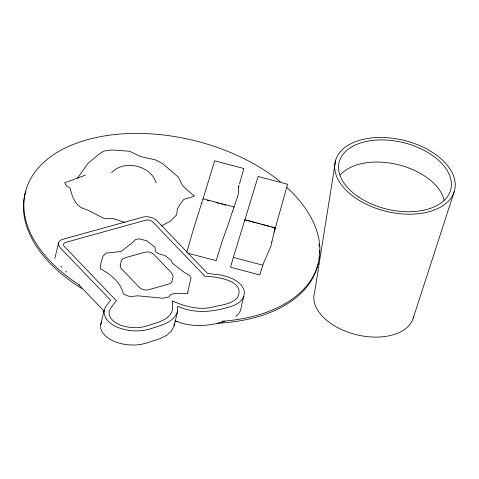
<?xml version="1.0" encoding="UTF-8"?>
<svg xmlns="http://www.w3.org/2000/svg" width="479" height="479" viewBox="0 0 479 479"><rect width="100%" height="100%" fill="white"/><g stroke="black" fill="none" stroke-linecap="round" stroke-linejoin="round"><path stroke-width="0.72" d="M238.793 313.494L240.53 310.572L244.529 292.681L243.643 288.843L241.296 285.131L237.62 281.73L232.788 278.826L227.052 276.551L220.705 275.03L207.491 273.395L157.166 220.945A10.532 6.281 13.5 0 0 142.766 217.155L62.887 239.29A10.532 6.281 13.5 0 0 60.282 247.793L110.607 300.243L105.416 306.979L104.039 310.637L100.65 324.756L100.77 328.582L102.38 332.384L105.398 335.965L109.667 339.144L114.972 341.761L121.043 343.683L127.576 344.802L134.228 345.078L140.67 344.485L146.574 343.06L159.92 338.677L166.716 335.264L171.566 330.857L174.134 325.756L174.176 323.714M174.134 325.756L177.523 311.643L177.637 306.201C193.528 313.685 211.772 312.248 228.166 307.273C234.423 305.68 241.165 302.716 243.919 296.453M233.86 207.275L233.818 206.886L202.994 198.773L192.313 232.956L186.804 252.307M201.785 203.659L201.898 203.03M335.635 160.208L314.607 292.262A50.99 30.399 13.5 0 0 356.154 334.641A50.99 30.399 13.5 0 0 413.551 316.829M275.227 227.938L244.877 219.639L233.357 257.492M55.211 256.876L58.6 242.757M238.338 187.355L238.662 186.014L238.422 193.869L232.578 211.766M274.204 231.794L275.12 227.974L270.809 246.481L263.582 263.025L261.522 269.384M271.922 241.584L271.838 241.931M202.97 199.138L214.64 160.836L243.901 168.542L239.47 184.032M238.68 186.708L239.063 185.421M229.231 221.316L232.62 211.005M229.082 221.801L222.208 241.218L216.161 260.666L188.091 253.271M413.185 318.218L454.296 191.456A61.378 36.596 13.5 0 0 374.584 137.677A61.378 36.596 13.5 0 0 356.011 198.366A61.378 36.596 13.5 0 0 454.296 191.456M100.65 324.756L101.793 321.702M274.138 232.177L287.598 184.259L258.127 176.5L244.865 219.939L246.996 220.502M261.516 269.264L259.78 274.94L230.525 267.234L233.357 257.421L262.612 265.127M177.523 311.643C173.524 323.103 160.04 325.504 149.963 328.941C143.814 330.821 137.347 331.252 130.965 330.69C119.966 329.312 103.841 324.073 104.039 310.637M77.556 178.068L87.932 163.441L97.89 155.058L103.805 151.011L111.942 149.951L129.575 151.244L140.377 156.507L155.699 159.968L162.321 163.375L178.2 177.002L182.643 185.666L192.169 194.378L194.444 195.6L193.205 196.57L183.942 199.33L180.427 203.575L177.398 208.946L176.649 214.826L170.279 221.334L161.243 225.938M111.619 172.697C123.899 159.124 151.005 165.536 156.208 182.96M235.985 316.278L238.446 314.08M85.376 175.176L64.677 182.822L66.659 186.008L70.042 188.139C72.143 196.121 74.772 204.85 82.999 208.461C90.932 210.808 97.62 215.933 105.38 218.765L112.799 218.448L124.875 222.436M224.777 321.385C208.622 326.241 190.648 327.852 174.943 320.571M207.311 200.282L209.479 200.851M215.987 202.569L218.843 203.318M220.268 203.695L222.406 204.258M223.831 204.635L225.968 205.198M248.415 220.873L256.229 222.933M257.648 223.304L259.75 223.861M261.151 224.226L265.348 225.334M266.749 225.705L268.851 226.256M271.665 226.998L274.515 227.747M61.001 266.192L62.025 267.264M65.623 271.006L66.647 272.078M78.975 284.921L104.135 311.146M55.085 258.522A10.532 6.281 13.5 0 1 55.061 257.678M286.945 187.505A150.687 89.842 13.5 0 1 221.909 321.253M79.819 285.25A150.687 89.842 13.5 0 1 63.234 148.999A150.687 89.842 13.5 0 1 280.293 181.757M317.523 266.312A150.687 89.842 13.5 0 1 217.203 323.277M177.925 321.708A150.687 89.842 13.5 0 1 175.009 321.331M81.837 288.556A150.687 89.842 13.5 0 1 25.8 191.001M318.966 244.14A150.687 89.842 13.5 0 1 319.218 246.398M319.451 250.164A150.687 89.842 13.5 0 1 319.457 253.169M319.301 256.151A150.687 89.842 13.5 0 1 318.99 259.109M318.379 262.749A150.687 89.842 13.5 0 1 317.894 264.893M340.353 174.949A55.774 33.255 13.5 0 1 398.025 164.65A55.774 33.255 13.5 0 1 444.135 200.294M172.662 301.01L172.458 310.41L170.255 314.787L166.015 318.637L159.89 321.714L147.041 325.936L141.748 327.211L136.228 327.72L130.593 327.486L125.181 326.558L120.265 325.001L116.092 322.942L112.793 320.487L110.475 317.733L109.218 314.775L109.122 311.715L110.266 308.674L116.373 300.758L64.102 246.218A5.359 3.191 13.5 0 1 65.246 242.494L146.257 220.047A5.359 3.191 13.5 0 1 152.561 221.705L204.922 276.221C215.065 276.646 247.02 280.101 237.201 297.95C230.561 304.907 220.095 304.86 211.455 307.428C198.15 310.087 184.768 306.47 172.662 301.01M187.84 291.861L187.792 293.435L173.877 293.621L170.632 294.585L168.722 296.992L162.884 298.231L137.766 295.806L131.976 296.411L128.39 296.16L123.343 293.92C120.69 281.915 110.481 274.377 100.339 268.701L100.919 263.151L102.979 256.109L106.075 253.074L121.175 251.511L133.988 241.35L134.994 239.853L138.617 238.787L146.682 240.733L155.07 247.266L155.274 251.433L158.238 253.636L164.86 255.493L171.59 260.78L172.218 263.109L184.187 272.329L189.349 275.215L191.031 277.94L187.84 291.861M120.247 265.384L120.289 266.971L121.307 268.569L139.377 287.4C141.73 289.663 145.317 290.555 148.478 289.801L170.41 283.556L171.853 281.88L173.129 276.467L172.751 274.85L170.811 272.12L153.831 254.415C151.615 252.289 148.245 251.457 145.275 252.164L125.845 257.546L122.863 258.81L121.421 260.486L120.247 265.384M358.502 196.923A57.45 34.254 13.5 0 0 450.5 190.456A57.45 34.254 13.5 0 0 375.889 140.119A57.45 34.254 13.5 0 0 358.502 196.923"/></g></svg>
